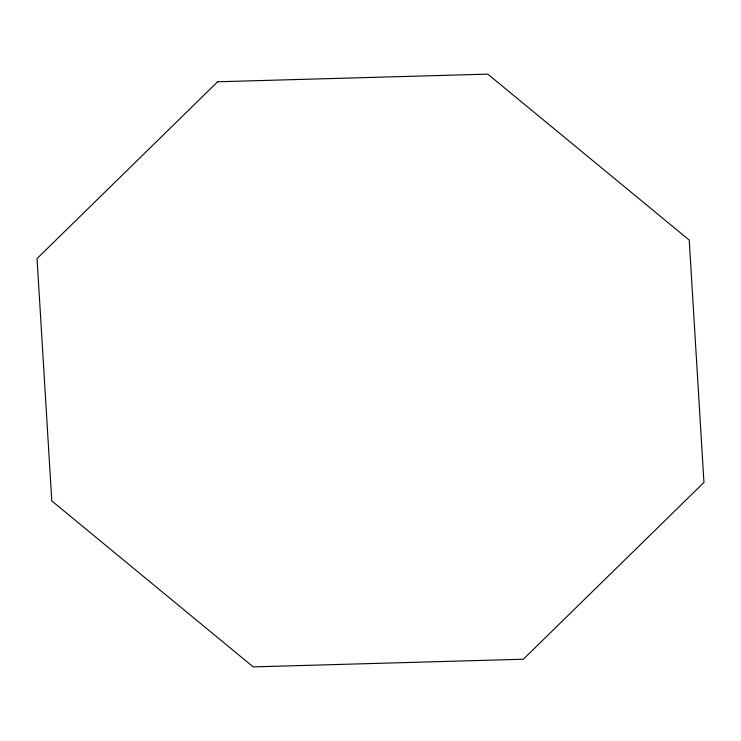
<?xml version="1.0" encoding="UTF-8"?>
<svg xmlns="http://www.w3.org/2000/svg" width="741" height="741" viewBox="0 0 741 741"><rect width="100%" height="100%" fill="white"/><g stroke="black" fill="none" stroke-linecap="round" stroke-linejoin="round"><path stroke-width="1.11" d="M217.65 81.769L37.05 258.553L51.777 500.916L253.209 666.881L523.35 659.231L703.95 482.447L689.223 240.084L487.791 74.119L217.65 81.769"/></g></svg>
